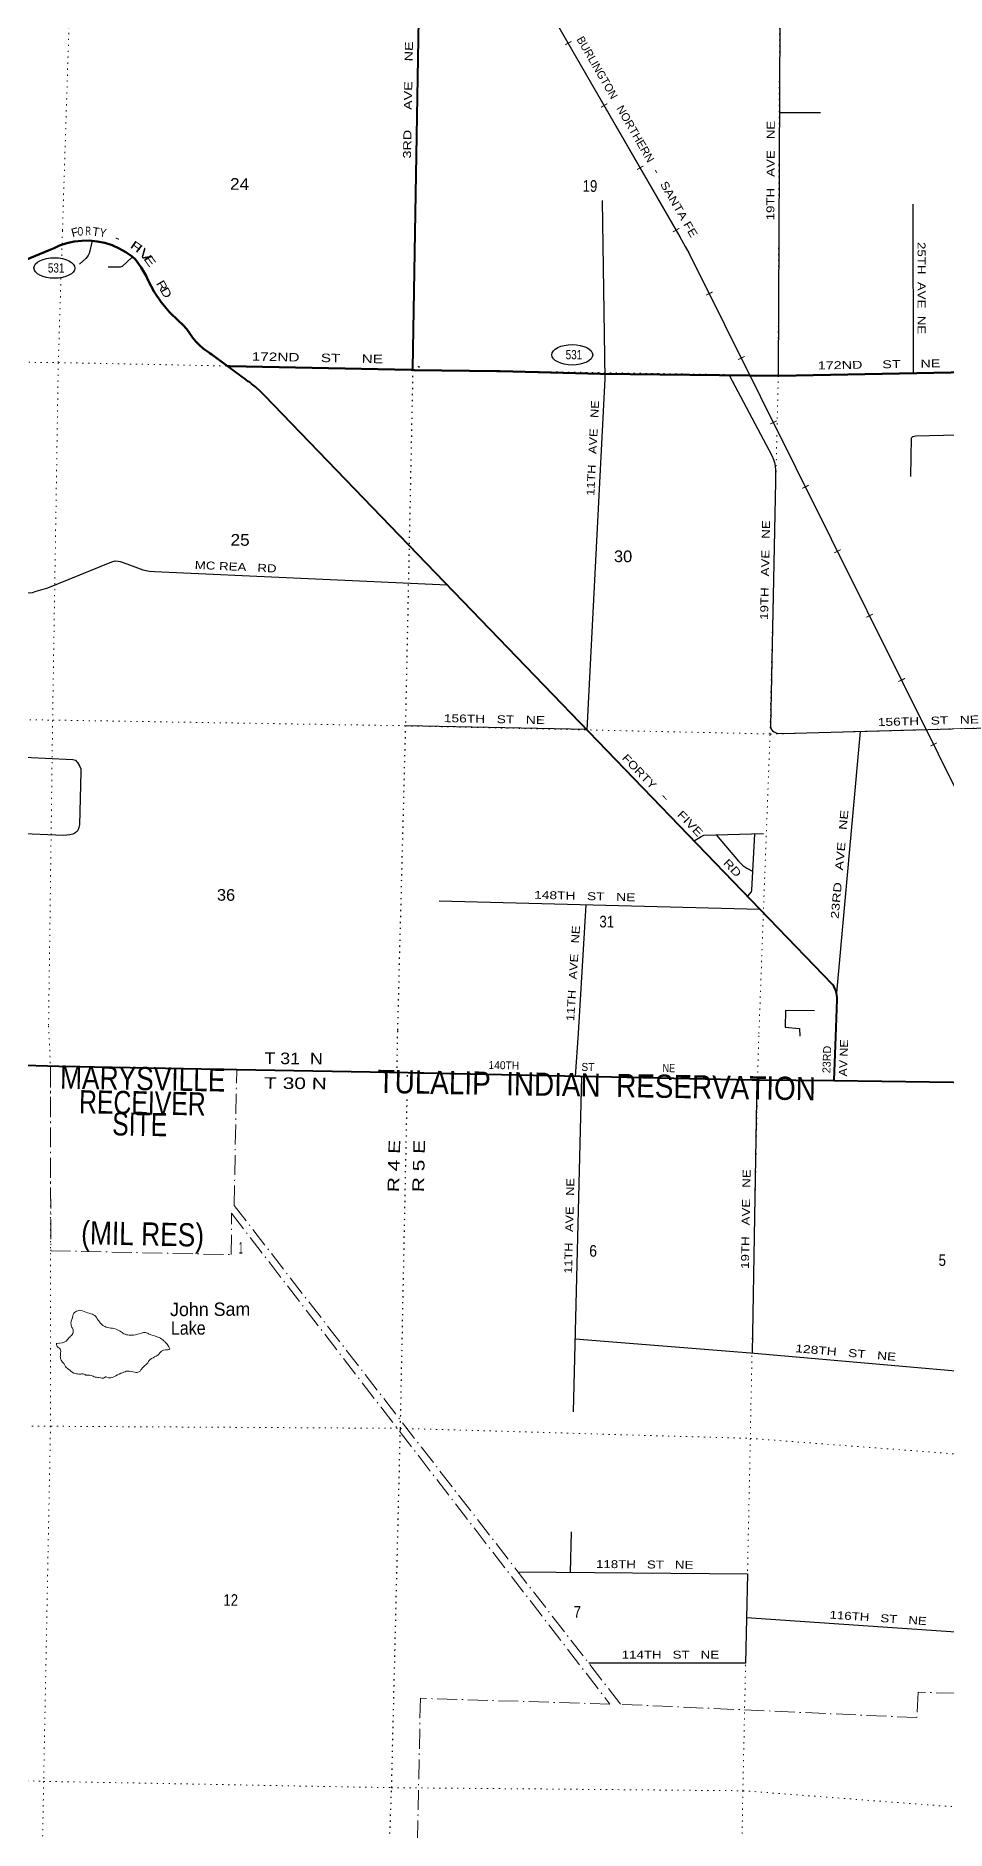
# Model space of a CAD drawing. Header units: feet. Extents: x -493433 to -244333, y 184684 to 373072.
# Drawn here: x -307287 to -293529, y 219474 to 246588 of the extents above; entities that cross this region are included whole.
import ezdxf
from ezdxf.enums import TextEntityAlignment as Align

# ---------------------------------------------------------------- set-up
doc = ezdxf.new("R2010")
doc.units = ezdxf.units.FT
doc.header["$LTSCALE"] = 60
doc.header["$PDMODE"] = 32
doc.header["$PDSIZE"] = 30
doc.linetypes.add('DOT_DASHED', pattern=[7.7, 5, -1.2, 0.3, -1.2])
doc.linetypes.add('DOTTED', pattern=[1.5, 0.3, -1.2])
for name, color, linetype, lineweight in [('17', 7, 'Continuous', 25), ('23', 7, 'Continuous', 70), ('26', 7, 'Continuous', 40), ('27', 7, 'Continuous', 13), ('29', 7, 'Continuous', 25), ('30', 7, 'Continuous', 13), ('34', 7, 'Continuous', 13), ('39', 7, 'Continuous', 13), ('41', 7, 'Continuous', 13), ('44', 7, 'DOT_DASHED', 13), ('6', 7, 'DOTTED', 25), ('7', 7, 'DOTTED', 13)]:
    doc.layers.add(name, color=color, linetype=linetype, lineweight=lineweight)

msp = doc.modelspace()

# ---------------------------------------------------------------- linework, layer by layer
at = {"layer": '17'}
for centre in [(-307006.27, 243080.28), (-299179.84, 241768.84)]:
    msp.add_ellipse(centre, major_axis=(-309.24, 1), ratio=0.500121, dxfattribs=at)
at = {"layer": '23'}
for points in [[(-304389.13, 241597.3), (-304410.79, 241613.06), (-304628.89, 241771.76), (-304652.42, 241788.88), (-304678.89, 241808.32), (-304737.06, 241851.04), (-304755.67, 241864.32), (-304815.11, 241913.18), (-304869.13, 241967.99), (-304917.12, 242028.14), (-304958.55, 242092.98), (-305005.72, 242157.65), (-305064.75, 242223.63), (-305130.35, 242283.08), (-305267.36, 242415.54), (-305390.76, 242562.64), (-305498.1, 242721.83), (-305588.21, 242891.37), (-305621.23, 242960.9), (-305695.49, 243089.74), (-305782.8, 243210.11), (-305831.94, 243251.79), (-305926.37, 243319.5), (-306027.36, 243376.97), (-306133.8, 243423.57), (-306244.53, 243458.79), (-306358.34, 243482.24), (-306473.97, 243493.66), (-306590.16, 243492.94), (-306705.64, 243480.07), (-306819.15, 243455.2), (-306929.43, 243418.61), (-307010.28, 243382.01), (-307035.57, 243370.56), (-307060.28, 243360.21), (-307463.66, 243191.85)], [(-301590.95, 241539.18), (-301615.37, 241539.69), (-304360.79, 241596.71), (-304389.13, 241597.3)], [(-292601.5, 241522.55), (-293029.34, 241511.86), (-293450.08, 241500.94), (-296057.06, 241453.33), (-298753.93, 241482.3), (-300269.56, 241519.1), (-300284.68, 241519.47), (-300319.56, 241520), (-301565.37, 241538.79), (-301590.95, 241539.18)]]:
    msp.add_lwpolyline(points, dxfattribs=at)
at = {"layer": '26'}
for points in [[(-301590.95, 241539.18), (-301589.95, 241562.02), (-301500.55, 246836.36)], [(-295196.55, 231463.54), (-295175.84, 232027.07), (-295175.56, 232058.09), (-295178.72, 232093.46), (-295185.56, 232128.3), (-295196, 232162.24), (-295209.94, 232194.9), (-295227.21, 232225.93), (-295247.63, 232254.98), (-303831.43, 241154.57), (-303885.26, 241207.18), (-303888.92, 241211.06), (-303966.11, 241284.37), (-304025.55, 241330.01), (-304050.15, 241348.89), (-304075.55, 241367.76), (-304113.06, 241395.63), (-304360.79, 241577.81), (-304389.13, 241597.3)], [(-295221.55, 230795.22), (-295221, 230809.98), (-295196.55, 231463.54)], [(-295221.55, 230795.22), (-296378.52, 230807.73), (-296405.37, 230807.59), (-296435.33, 230808.57), (-296457.92, 230809.07), (-301660.35, 230915.97), (-304250.95, 230963.71), (-306941.33, 231014.66), (-307630.92, 231033.4)], [(-293060.39, 230768.96), (-295221.55, 230795.22)]]:
    msp.add_lwpolyline(points, dxfattribs=at)
at = {"layer": '29'}
for p, q in [((-296042.88, 246811.15), (-296065.12, 241454.16)), ((-296048.61, 245431.08), (-295429.18, 245429.18)), ((-294030.69, 244046.95), (-294029.23, 241490.36)), ((-294826.65, 236077.08), (-295185.56, 232128.3)), ((-301188.79, 233517.14), (-296342.49, 233390.12)), ((-298971.9, 233459.04), (-299092.5, 231515.32)), ((-299092.5, 231515.32), (-299133.33, 230864.04)), ((-299039.18, 230862.11), (-299164.82, 225792.79)), ((-296390.58, 230794.74), (-296461.58, 226684.44)), ((-299194.07, 223983.2), (-299212, 223369.42))]:
    msp.add_line(p, q, dxfattribs=at)
for points in [[(-298727.86, 244100.64), (-298686.32, 241408.08), (-298957.18, 236105.59), (-301686.28, 236159.53)], [(-306433.64, 243489.68), (-306481.06, 243301.29), (-306495.89, 243268.13), (-306532.64, 243221.54), (-306627.62, 243140.77)], [(-305827.97, 243248.42), (-305981.23, 243101.82), (-306012.17, 243092.54), (-306195.72, 243095.3)], [(-296808.48, 241461.4), (-296163.76, 240245.15), (-296137.79, 240185.17), (-296123.72, 240140.6), (-296114.34, 240091.34), (-296109.65, 240018.63), (-296107.31, 239855.6), (-296184.69, 236156.57), (-296180, 236123.74), (-296168.28, 236104.97), (-296154.21, 236086.21), (-296130.06, 236070.68), (-296086.22, 236051.02), (-296004.15, 236043.98), (-291784.83, 236162.6)], [(-294064.02, 239930.05), (-294053.07, 240512.61), (-294032.33, 240534.69), (-293990.41, 240541.81), (-292292.66, 240584.23), (-292255.11, 240572.23), (-292226.97, 240539.39), (-292201.37, 240431.49), (-291874.12, 237484.17), (-291778.51, 236069.1), (-291695.48, 233559.35), (-291699.44, 233531.8), (-291708.81, 233506), (-291734.61, 233480.19), (-291765.51, 233457.67)], [(-307532.23, 238207.63), (-307446.95, 238181.15), (-307388.34, 238174.12), (-307336.76, 238178.81), (-307280.5, 238195.22), (-307108.28, 238248.94), (-306138.76, 238640.86), (-306088.91, 238653.46), (-306044.98, 238652.59), (-306012.16, 238645.55), (-305913.38, 238612.24), (-305670.66, 238521.51), (-305569.05, 238498.96), (-305494.9, 238492.38), (-301069.99, 238291.54)], [(-307566.82, 235692.82), (-306728.33, 235653.61), (-306689.69, 235641.02), (-306670.94, 235622.25), (-306659.21, 235608.18), (-306621.7, 235547.2), (-306607.64, 235509.67), (-306607.64, 235466.1), (-306626.38, 234664.13), (-306635.5, 234623.71), (-306654.51, 234579.7), (-306670.93, 234560.93), (-306699.06, 234537.48), (-306729.54, 234523.4), (-306774.08, 234514.02), (-306862.13, 234504.47), (-307582.77, 234533.52)], [(-297337.24, 234421.47), (-297232.73, 234488.82), (-297189.24, 234507.4), (-296291.2, 234532.84)], [(-297004.61, 234512.63), (-296665.65, 234117.63), (-296602.77, 234052.06), (-296541.07, 234010.31), (-296454.01, 233965.18)], [(-296423.28, 234529.1), (-296469.5, 233680.85), (-296477.76, 233651.42), (-296532.25, 233586.86)], [(-295518.13, 231854.37), (-295956.8, 231859.62), (-295961.5, 231609.67), (-295745.53, 231587.94), (-295741.04, 231470.76)], [(-299137.41, 226898.7), (-296486.71, 226686.63), (-291659.29, 226265.7)], [(-299999.69, 223376.55), (-296533.18, 223345.17), (-296562.11, 221996.17), (-298929.99, 221995.75)], [(-296547.3, 222686.62), (-292132.61, 222386.55), (-291747.96, 221498.36)]]:
    msp.add_lwpolyline(points, dxfattribs=at)
at = {"layer": '34'}
msp.add_lwpolyline([(-300117.59, 247990.22), (-300038.43, 247856.8), (-297550.46, 243550.35), (-297473.38, 243406.19), (-297415.95, 243310.69), (-291501.89, 231426.98)], dxfattribs=at)
at = {"layer": '34', "lineweight": 25}
msp.add_lwpolyline([(-300039.31, 247856.28), (-297551.35, 243549.85), (-297474.27, 243405.69), (-297416.83, 243310.21), (-291497.08, 231415.04)], dxfattribs=at)
at = {"layer": '39'}
msp.add_spline([(-306967.44, 226828.81), (-306828.55, 226864.37), (-306787.5, 226912.12), (-306738.33, 226963.77), (-306723.73, 226995.8), (-306725.13, 227036.15), (-306746.6, 227082.87), (-306755.85, 227137.46), (-306725.95, 227247.9), (-306715.32, 227284.03), (-306654.24, 227323.39), (-306631.98, 227329.08), (-306533.63, 227301.3), (-306431.29, 227269.42), (-306397.3, 227250.73), (-306345.94, 227181.35), (-306340.02, 227173.19), (-306272.56, 227101.54), (-306204.5, 227070.2), (-306105.98, 227052.5), (-305983.86, 226996.12), (-305955.95, 226975.5), (-305915.86, 226960.75), (-305837.37, 226951.44), (-305724.1, 226975.85), (-305598.99, 226983.94), (-305585.01, 226975.65), (-305442.64, 226924.98), (-305366.69, 226881.43), (-305330.94, 226846.58), (-305321.01, 226836.34), (-305285.41, 226791.4), (-305263.91, 226746.7), (-305356.96, 226726), (-305393.55, 226706.41), (-305424.3, 226672.62), (-305467.18, 226637.01), (-305560.71, 226584.06), (-305608.03, 226522.29), (-305671.39, 226464.82), (-305698.14, 226428.95), (-305728.83, 226399.19), (-305793.42, 226394.18), (-305900, 226412), (-305979.03, 226385.03), (-306001.33, 226377.32), (-306213.9, 226318.2), (-306231.95, 226324.53), (-306248.26, 226312.69), (-306332.94, 226312.02), (-306407.33, 226325.31), (-306469.44, 226350.49), (-306529.9, 226351.45), (-306557.91, 226366.01), (-306608.29, 226366.82), (-306670.74, 226369.83), (-306712.92, 226380.58), (-306802.66, 226444.52), (-306828.59, 226463.08), (-306871.83, 226536.37), (-306895.68, 226558.93), (-306913.27, 226595.5), (-306916.54, 226645.97), (-306914.18, 226668.12), (-306919.09, 226742.81), (-306972.44, 226814.24), (-306974.21, 226830.39), (-306974.24, 226828.37)], degree=3, dxfattribs=at)
at = {"layer": '44'}
msp.add_line((-306942.57, 231014.7), (-307612.77, 231033.93), dxfattribs=at)
for points in [[(-307065.82, 231016.52), (-307061.9, 228230.02), (-304332.72, 228171.06), (-304330.1, 228796.72), (-298610.63, 221378.53), (-301474.87, 221466), (-301663.46, 212242.87), (-295243.48, 212219.28), (-295251.34, 213367.26), (-291625.56, 213306.31)], [(-291625.56, 213306.31), (-291530.58, 221492.53), (-293952.37, 221557.44), (-293969.78, 221174.37), (-298449.54, 221375.58), (-304289.03, 228913.3), (-304251.57, 230963.59), (-306942.57, 231014.7)], [(-304251.57, 230963.59), (-296378.52, 230807.73), (-295221.55, 230795.22), (-291216.76, 230751.93), (-291230.93, 224999.01), (-291232.87, 222346.12), (-291245.56, 213303.05), (-291369.53, 205207.86), (-291332.1, 204239.31), (-291418.64, 203060.2), (-291480.89, 199074.14), (-291663.79, 199027.92), (-292206.05, 198925.7), (-292628.26, 198840.2), (-292799.78, 198799.77), (-293329.71, 198645.74), (-293565.86, 198593.14)]]:
    msp.add_lwpolyline(points, dxfattribs=at)
at = {"layer": '6'}
for p, q in [((-301499.94, 246870.95), (-301589.42, 241548.47)), ((-301822.38, 231552), (-301832.94, 230919.99)), ((-306941.33, 231014.66), (-307630.92, 231033.4)), ((-301660.35, 230915.97), (-306940.21, 231013.54)), ((-301668.32, 230863.22), (-301667.24, 230916.11))]:
    msp.add_line(p, q, dxfattribs=at)
for points in [[(-301590.49, 241538.4), (-301701.28, 236169.16), (-301822.38, 231552)], [(-296377.41, 230808.85), (-296378.52, 230807.73), (-301660.35, 230915.97)], [(-285824.2, 230654.18), (-291216.76, 230751.93), (-296378.52, 230807.73)], [(-302034.45, 216722.38), (-301909.48, 220115.46), (-301776.94, 225545.7), (-301675.07, 230532.92)]]:
    msp.add_lwpolyline(points, dxfattribs=at)
at = {"layer": '7'}
for p, q in [((-306780.99, 246903.78), (-306884.71, 243642.91)), ((-296046.25, 246804.43), (-296067.77, 241467.52)), ((-306884.71, 243642.91), (-306897.91, 243227.76)), ((-306907.56, 242924.61), (-306947.88, 241656.79)), ((-307484.8, 241655.83), (-306947.86, 241652.31)), ((-306947.84, 241647.84), (-307033.5, 236254.92)), ((-306945.62, 241651.21), (-301598.34, 241542.84)), ((-301581.58, 241545.15), (-296073.32, 241456.31)), ((-296065.47, 241452.99), (-296191.8, 236042)), ((-296062.14, 241457.48), (-292327.22, 241531.04)), ((-307559.09, 236254.7), (-307032.35, 236248.21)), ((-307033.45, 236244.85), (-307094.87, 231623.79)), ((-307027.88, 236248.24), (-301707.79, 236163.24)), ((-296186.19, 236037.55), (-290873.89, 236190.29)), ((-301697.71, 236161.04), (-296192.9, 236038.64)), ((-296190.61, 236026.34), (-296359.75, 231478.94)), ((-307094.87, 231623.79), (-307065, 230984.95)), ((-296359.75, 231478.94), (-296379.65, 230811.07)), ((-307065, 230984.95), (-307064.52, 225583.73)), ((-296378.52, 230808.84), (-296379.49, 230761.16)), ((-296386.38, 230423), (-296488.84, 225392.5)), ((-307706.03, 225573.26), (-307067.85, 225580.36)), ((-307065.62, 225581.48), (-307168.99, 220211.15)), ((-307059.76, 225577.48), (-301776.94, 225545.7)), ((-301779.18, 225545.69), (-296491.09, 225393.61)), ((-296487.73, 225391.38), (-296600.7, 220069)), ((-296488.85, 225393.62), (-291233.14, 224995.65)), ((-307779.51, 220231.74), (-307165.43, 220211.32)), ((-307168.98, 220210.03), (-307267.25, 214833.23)), ((-296601.82, 220068.99), (-296683.5, 214739.17)), ((-296599.58, 220069), (-291228.25, 219660.24))]:
    msp.add_line(p, q, dxfattribs=at)
msp.add_lwpolyline([(-307168.99, 220211.15), (-301909.48, 220115.46), (-296602.94, 220068.99)], dxfattribs=at)
msp.add_point((-301506.28, 241590.37), dxfattribs=at)

# ---------------------------------------------------------------- texts
at = {"layer": '17'}
for s, height, rotation, width, p in [('F', 128.4, 15.067, 1.05, (-306732.67, 243544.29)), ('O', 128.4, 2.621, 0.65, (-306654.4, 243568.79)), ('R', 128.4, 1.121, 0.65, (-306534.39, 243575.84)), ('Y', 128.4, 350.182, 0.9, (-306334.16, 243559.7)), ('-', 128.4, 338.789, 1.3, (-306108.22, 243491.08)), ('F', 128.4, 325.222, 1.6, (-305875.04, 243398.52)), ('I', 128.4, 322.222, 1.6, (-305795.36, 243344.79)), ('V', 128.4, 311.358, 1.75, (-305745.54, 243307.97)), ('E', 128.4, 306.174, 1.5, (-305665.76, 243220.44)), ('R', 128.4, 299.973, 1.25, (-305473.79, 242848.83)), ('D', 128.4, 299.982, 1.25, (-305410.88, 242742.14)), ('172ND     ST     NE', 128.4, 358.81, 1.35, (-304024.84, 241681.27)), ('172ND     ST     NE', 120, 1.046, 1.35, (-295467.72, 241546.88))]:
    msp.add_text(s, height=height, rotation=rotation, dxfattribs=dict(at, width=width)).set_placement(p)
msp.add_text('T', height=128.4, rotation=351.961, dxfattribs=at).set_placement((-306440.32, 243572.75))
at = {"layer": '17', "width": 0.8}
for p in [(-306980.22, 243011.97), (-299153.79, 241700.53)]:
    msp.add_text('531', height=140, dxfattribs=at).set_placement(p, align=Align.CENTER)
at = {"layer": '27'}
for s, height, rotation, width, p in [('3RD     AVE     NE', 120, 89.029, 1.35, (-301617.36, 244733.94)), ('FORTY', 120.9, 313.965, 1.2, (-298436.76, 235665.53)), ('-', 120.9, 313.964, 2.15, (-297857.4, 235086.66)), ('FIVE', 120.9, 313.964, 1.3, (-297603.05, 234811.61)), ('RD', 120.9, 313.964, 1.3, (-296907.65, 234081.24)), ('AV NE', 120.9, 87.902, 1.15, (-295029.47, 230862.37)), ('140TH', 120.9, 358.839, 0.95, (-300445.1, 230976.63)), ('ST', 120.9, 358.838, 0.95, (-299042.19, 230947.8)), ('NE', 120.9, 358.838, 0.85, (-297816.33, 230930.68))]:
    msp.add_text(s, height=height, rotation=rotation, dxfattribs=dict(at, width=width)).set_placement(p)
msp.add_text('23RD', height=120.9, rotation=87.902, dxfattribs=at).set_placement((-295279.29, 230910.95))
at = {"layer": '30'}
for s, rotation, width, p in [('19TH   AVE   NE', 89.762, 1.25, (-296125.38, 243800.54)), ('25TH  AVE  NE', 270.033, 1.25, (-293960.36, 243473.03)), ('11TH   AVE   NE', 87.076, 1.2, (-298846.93, 239636.12)), ('19TH   AVE   NE', 88.802, 1.25, (-296221.11, 237762.36)), ('MC REA   RD', 357.401, 1.25, (-304887.06, 238534.86)), ('156TH   ST   NE', 358.868, 1.3, (-301122.54, 236218.4)), ('156TH   ST   NE', 1.61, 1.3, (-294560.55, 236157.06)), ('23RD   AVE   NE', 84.807, 1.35, (-295154.67, 233241.46)), ('148TH   ST   NE', 358.499, 1.3, (-299757.72, 233549.66)), ('11TH   AVE   NE', 86.45, 1.2, (-299151.38, 231696.79)), ('19TH   AVE   NE', 89.01, 1.25, (-296509.65, 227954.83)), ('11TH   AVE   NE', 88.58, 1.2, (-299183.09, 227881.03)), ('128TH   ST   NE', 355.017, 1.3, (-295811.63, 226698.03)), ('118TH   ST   NE', 359.481, 1.25, (-298820.2, 223435.88)), ('116TH   ST   NE', 356.112, 1.25, (-295293.62, 222671.57)), ('114TH   ST   NE', 0.01, 1.25, (-298431.71, 222065.84))]:
    msp.add_text(s, height=120, rotation=rotation, dxfattribs=dict(at, width=width)).set_placement(p)
at = {"layer": '34'}
for height, rotation, p in [(110.9, 299.954, (-299287.93, 246450.95)), (110.9, 299.954, (-298744.83, 245508.89)), (110.9, 299.954, (-298200, 244567.85)), (110.9, 299.953, (-297656.92, 243625.8)), (110.9, 296.397, (-297156.6, 242669.68)), (110.9, 296.396, (-296673.02, 241695.76)), (110.9, 296.396, (-296187.64, 240722.75)), (110.9, 296.396, (-295704.08, 239748.85)), (110.8, 296.396, (-295218.72, 238775.86)), (110.8, 296.395, (-294735.17, 237801.96)), (110.8, 296.395, (-294249.84, 236828.98)), (110.8, 296.395, (-293766.3, 235855.1))]:
    msp.add_text('I', height=height, rotation=rotation, dxfattribs=at).set_placement(p, align=Align.CENTER)
msp.add_text('BURLINGTON', height=120.9, rotation=300.017, dxfattribs=at).set_placement((-299118.8, 246537.65))
for s, width, p in [('NORTHERN', 1.05, (-298517.43, 245493.98)), (' -   SANTA FE', 1.2, (-297996.57, 244591.16))]:
    msp.add_text(s, height=120.9, rotation=300.016, dxfattribs=dict(at, width=width)).set_placement(p)
at = {"layer": '41'}
msp.add_text('John Sam', height=201.5, rotation=0.266, dxfattribs=at).set_placement((-305258.35, 227241.77))
at = {"layer": '41', "width": 0.9}
msp.add_text('Lake', height=201.5, rotation=0.265, dxfattribs=at).set_placement((-305245.67, 226959.96))
at = {"layer": '44'}
for s, rotation, width, p in [('MARYSVILLE', 358.941, 0.85, (-305673.93, 230657.29)), ('TULALIP  INDIAN  RESERVATION', 359.026, 0.9, (-298812.25, 230557.84)), ('RECEIVER', 358.941, 0.8, (-305680.05, 230289.95)), ('SITE', 358.941, 0.8, (-305720.03, 229966.37)), ('(MIL RES)', 358.762, 0.85, (-305676.59, 228309.74))]:
    msp.add_text(s, height=350, rotation=rotation, dxfattribs=dict(at, width=width)).set_placement(p, align=Align.CENTER)
at = {"layer": '6'}
for s, rotation, width, p in [('T 31  N', 359.5, 1.15, (-303833.27, 231051.75)), ('T 30 N', 359.5, 1.35, (-303837.55, 230677.68)), ('R 4 E', 88.681, 1.35, (-301797.43, 229112.95)), ('R 5 E', 88.681, 1.35, (-301422.33, 229113.07))]:
    msp.add_text(s, height=175, rotation=rotation, dxfattribs=dict(at, width=width)).set_placement(p)
at = {"layer": '7'}
for s, height, rotation, width, p in [('24', 176.4, 359.45, 1.1, (-304352.8, 244263.04)), ('19', 176.4, 359.447, 0.85, (-299024.58, 244233.2)), ('25', 176.4, 359.45, 1.1, (-304345.01, 238885.07)), ('30', 176.4, 359.447, 1.05, (-298549.85, 238636.74)), ('36', 176.3, 359.45, 1.05, (-304551.14, 233519.68)), ('31', 176.3, 359.447, 0.85, (-298770.47, 233116.01)), ('1', 175, 359.5, 0.45, (-304220.16, 228187.44)), ('6', 175, 359.5, 0.9, (-298923.5, 228140.28))]:
    msp.add_text(s, height=height, rotation=rotation, dxfattribs=dict(at, width=width)).set_placement(p)
at = {"layer": '7', "width": 0.85}
for s, p in [('5', (-293642.3, 228000.18)), ('12', (-304452.04, 222863.91)), ('7', (-299158.83, 222684.96))]:
    msp.add_text(s, height=175, dxfattribs=at).set_placement(p)

doc.saveas('drawing.dxf')
